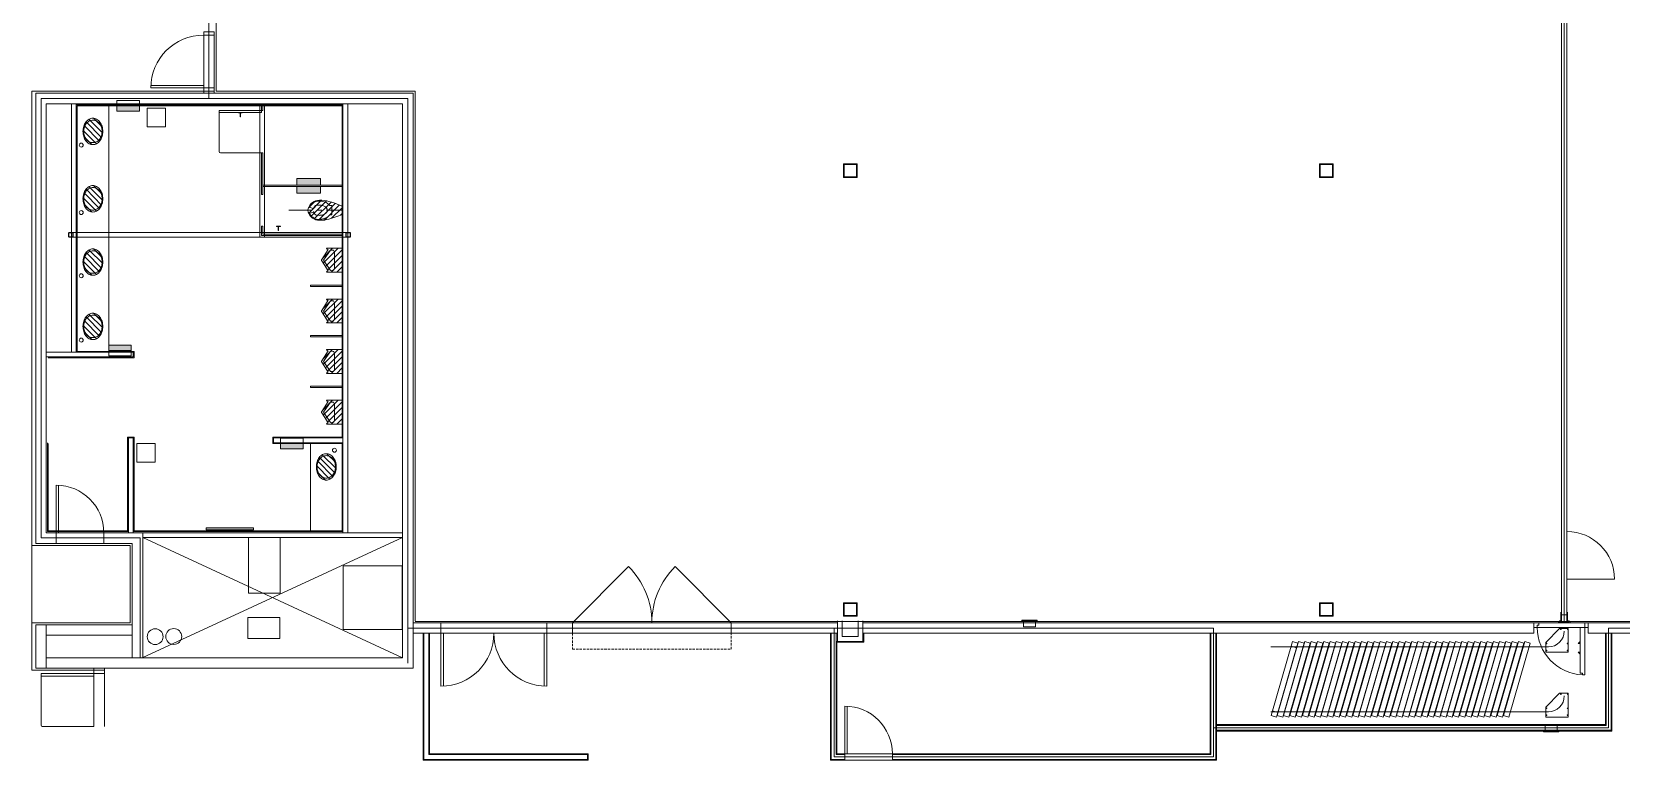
# Model space of a CAD drawing. Header units: inches. Extents: x -413 to 2782, y 7273 to 9795.
# Drawn here: x -413 to 789, y 7273 to 7824 of the extents above; entities that cross this region are included whole.
import ezdxf

# ---------------------------------------------------------------- set-up
doc = ezdxf.new("R2010")
doc.units = ezdxf.units.IN
doc.header["$LTSCALE"] = 16.5
doc.header["$MEASUREMENT"] = 0
for name, pattern in [('Dash Style-1', [0.161743, 0.107727, -0.054016]), ('Dash Style-2', [0.646667, 0.431213, -0.215454]), ('Dash Style-6', [1.724243, 1.077881, -0.215454, 0.215454, -0.215454])]:
    doc.linetypes.add(name, pattern=pattern)
doc.layers.get('0').update_dxf_attribs({"lineweight": 15})
for name, color, linetype, lineweight in [('A-0', 7, 'Continuous', 15), ('A-CONC-OPNG', 3, 'Continuous', 15), ('A-DOOR', 2, 'Continuous', 15), ('A-EQPM', 5, 'Continuous', 15), ('A-FLOR-HRAL', 5, 'Continuous', 15), ('A-FLOR-OPNG', 251, 'Continuous', 15), ('A-FLOR-OVHD', 5, 'Continuous', 15), ('A-FLOR-SPCL', 5, 'Continuous', 15), ('A-FLOR-TPTN', 8, 'Continuous', 15), ('A-PLMB', 5, 'Continuous', 15), ('A-PLMB-STL', 5, 'Continuous', 15), ('A-PLMB-STRL', 5, 'Continuous', 15), ('A-PLMB-TLTS', 5, 'Continuous', 15), ('A-PRTN-CTR', 2, 'Continuous', 15), ('A-PRTN-MOVE', 4, 'Continuous', 15), ('A-PRTN-STK', 6, 'Continuous', 15), ('A-WALL-FI1H', 25, 'Continuous', 15), ('A-WALL-FNSH', 251, 'Continuous', 15), ('A-WALL-FULL', 7, 'Continuous', 15), ('A-WALL-FULL-ACC', 6, 'Continuous', 15), ('A-WALL-HEAD', 14, 'Continuous', 15), ('A-WALL-JAMB', 2, 'Continuous', 15), ('A-WALL-MOVE', 2, 'Continuous', 15), ('FSPEQPA', 251, 'Continuous', 15), ('None', 7, 'Continuous', 5), ('P-EQPM', 7, 'Continuous', 15), ('P-SANR-FIXT', 7, 'Continuous', 15), ('P-SANR-PATT', 5, 'Continuous', 15)]:
    doc.layers.add(name, color=color, linetype=linetype, lineweight=lineweight)

# ---------------------------------------------------------------- blocks, each defined once
blk = doc.blocks.new('Group-19-1')
at = {"color": 7, "linetype": 'Continuous', "lineweight": 15}
blk.add_lwpolyline([(-1608.8808, -1217.7159), (-1647.8808, -1217.7159, -0.414213562), (-1648.8808, -1216.7159), (-1648.8808, -1177.7159), (-1608.8808, -1177.7159), (-1608.8808, -1179.6599), (-1648.8808, -1179.6599)], format="xyb", dxfattribs=at)
blk = doc.blocks.new('Group-31-1')
at = {"color": 7, "linetype": 'Continuous', "lineweight": 15}
blk.add_line((-1443.1, -828.6), (-1445.3, -829.3), dxfattribs=at)
blk.add_lwpolyline([(-1421.1, -824.8), (-1421.1, -829.7), (-1421.7, -830.7), (-1424.3, -831.7), (-1426, -832.3), (-1427.3, -832.8), (-1429, -833.3), (-1431.1, -833.9), (-1432.6, -834.2), (-1434.6, -834.6), (-1436.6, -834.7), (-1438.3, -834.7), (-1439.7, -834.7), (-1441.1, -834.4), (-1442.4, -833.8), (-1443.6, -833.1), (-1444.6, -832.2), (-1445.5, -831.1), (-1446.2, -829.9), (-1446.8, -828.6), (-1447, -827.2), (-1446.8, -825.8), (-1446.2, -824.5), (-1445.5, -823.3), (-1444.6, -822.2), (-1443.6, -821.3), (-1442.4, -820.6), (-1441.1, -820.1), (-1439.7, -819.8), (-1438.3, -819.7), (-1436.6, -819.7), (-1434.6, -819.8), (-1432.6, -820.2), (-1431.1, -820.6), (-1429, -821.2), (-1427.3, -821.7), (-1426, -822.1), (-1424.3, -822.8), (-1421.7, -823.8)], close=True, dxfattribs=at)
blk.add_lwpolyline([(-1443.1, -825.9), (-1445.3, -825.1)], dxfattribs=at)
for points in [[(-1438.4, -820.3, -0.074944), (-1434.8, -820.9), (-1434.8, -820.9, -0.085417), (-1431.9, -822.3), (-1431.9, -822.3), (-1431.9, -822.3, -0.066352), (-1430.5, -823.7), (-1430.5, -823.7), (-1428.9, -823.7), (-1428.9, -830.7), (-1430.5, -830.7), (-1430.5, -830.7, -0.066149), (-1431.9, -832.1), (-1431.9, -832.1), (-1431.9, -832.1, -0.085385), (-1434.8, -833.6), (-1434.8, -833.6), (-1434.8, -833.6, -0.074902), (-1438.4, -834.1), (-1438.4, -834.1)], [(-1432.9, -828.9, 0.33052), (-1432.9, -825.6)]]:
    blk.add_lwpolyline(points, format="xyb", dxfattribs=at)
for centre, radius, start, end in [((-1445.2, -824.7), 0.499, 134.3508, 251.7792), ((-1445.2, -829.8), 0.5, 108.1813, 225.7293), ((-1438.7, -828.2), 7.84, 88.0565, 150.4019), ((-1442.9, -825.4), 0.5, 251.8187, 305.4671), ((-1442.9, -829), 0.5, 54.4357, 108.1779), ((-1438.9, -826.9), 3.91, 126.2397, 163.781), ((-1438.9, -827.5), 3.91, 196.2332, 233.7693), ((-1438.4, -832.7), 9.38, 90, 107.1409), ((-1438.4, -832.7), 9.38, 72.8591, 90), ((-1437.6, -830), 6.56, 53.3258, 72.8578), ((-1436.3, -828.3), 4.43, 38.1361, 53.3323), ((-1436.3, -826.1), 4.43, 306.6757, 321.874), ((-1438.7, -826.3), 7.84, 209.5917, 271.9436), ((-1438.4, -821.7), 9.38, 252.8573, 270), ((-1438.4, -821.7), 9.38, 270, 287.1429), ((-1437.6, -824.4), 6.56, 287.1419, 306.6744)]:
    blk.add_arc(centre, radius, start, end, dxfattribs=at)
at = {"layer": 'P-SANR-PATT', "color": 7, "linetype": 'Continuous', "lineweight": 15}
for p, q in [((-1441.4, -820.2), (-1446.6, -825.4)), ((-1436.7, -819.7), (-1446.4, -829.5)), ((-1432.9, -820.1), (-1444.8, -832)), ((-1429.5, -821), (-1442.3, -833.8)), ((-1426.3, -822), (-1438.9, -834.7)), ((-1423.2, -823.2), (-1434.6, -834.6)), ((-1421.1, -825.4), (-1429.1, -833.3)), ((-1421.1, -829.6), (-1422.5, -831))]:
    blk.add_line(p, q, dxfattribs=at)
blk = doc.blocks.new('Group-32-1')
at = {"color": 7, "linetype": 'Continuous', "lineweight": 15}
blk.add_lwpolyline([(-1482.1308, -783.7109), (-1513.1308, -783.7109, -0.414213562), (-1514.1308, -782.7109), (-1514.1308, -751.7109), (-1482.1308, -751.7109), (-1482.1308, -753.2659), (-1514.1308, -753.2659)], format="xyb", dxfattribs=at)
blk = doc.blocks.new('SYM0043')
at = {"color": 7, "linetype": 'Continuous', "lineweight": 15}
for points in [[(-10, 0), (-10, 0, 0.126718), (-9.3, -2.8), (-9.3, -2.8, 0.106205), (-7.1, -5.3, 0.085793), (-3.9, -6.9), (-3.9, -6.9, 0.075405), (0, -7.5), (0, -7.5), (0, -7.5, 0.075405), (3.9, -6.9), (3.9, -6.9, 0.085817), (7.1, -5.3, 0.10621), (9.3, -2.8), (9.3, -2.8, 0.126718), (10, 0), (10, 0), (10, 0, 0.126718), (9.3, 2.8), (9.3, 2.8, 0.106205), (7.1, 5.3, 0.085793), (3.9, 6.9), (3.9, 6.9, 0.075405), (0, 7.5), (0, 7.5), (0, 7.5, 0.075405), (-3.9, 6.9), (-3.9, 6.9, 0.085817), (-7.1, 5.3, 0.10621), (-9.3, 2.8), (-9.3, 2.8, 0.126718), (-10, 0), (-10, 0)], [(-8.5, 0), (-8.5, 0, 0.11701), (-7.9, -2.6), (-7.9, -2.6, 0.104417), (-6, -5), (-6, -5, 0.090268), (-3.3, -6.4), (-3.3, -6.4), (-3.3, -6.4, 0.082336), (0, -7), (0, -7), (0, -7, 0.082336), (3.3, -6.4), (3.3, -6.4), (3.3, -6.4, 0.090268), (6, -5), (6, -5, 0.10434), (7.9, -2.6), (7.9, -2.6, 0.11701), (8.5, 0), (8.5, 0), (8.5, 0, 0.11701), (7.9, 2.6), (7.9, 2.6, 0.104417), (6, 5), (6, 5, 0.090268), (3.3, 6.4), (3.3, 6.4), (3.3, 6.4, 0.082336), (0, 7), (0, 7), (0, 7, 0.082336), (-3.3, 6.4), (-3.3, 6.4), (-3.3, 6.4, 0.090268), (-6, 5), (-6, 5, 0.10434), (-7.9, 2.6), (-7.9, 2.6, 0.11701), (-8.5, 0), (-8.5, 0)]]:
    blk.add_lwpolyline(points, format="xyb", close=True, dxfattribs=at)
at = {"layer": 'P-SANR-PATT', "color": 5, "linetype": 'Continuous', "lineweight": 15}
for p, q in [((-9.9, 0.8), (-3.8, 6.9)), ((-9.3, -2.8), (1, 7.5)), ((-7.4, -5.1), (4.5, 6.7)), ((-4.7, -6.6), (7.2, 5.2)), ((-1.2, -7.4), (9.2, 3)), ((3.4, -7.1), (10, -0.5))]:
    blk.add_line(p, q, dxfattribs=at)
blk = doc.blocks.new('Group-59-1')
at = {"color": 7, "linetype": 'Continuous', "lineweight": 15}
blk.add_lwpolyline([(-1005.0198, -1238.3449, 0.414213562), (-1041.0198, -1202.3449), (-1041.0198, -1238.3449), (-1039.2708, -1238.3449), (-1039.2708, -1202.3449)], format="xyb", dxfattribs=at)
blk = doc.blocks.new('FLRBOX')
at = {"layer": 'A-EQPM', "color": 5, "linetype": 'Continuous', "lineweight": 15}
blk.add_line((-5.15, -5.15), (-5.15, 5.15), dxfattribs=at)
for points in [[(5.15, 5.15), (-5.15, 5.15), (-5.15, -5.15), (5.15, -5.15)], [(4.65, 4.65), (-4.65, 4.65), (-4.65, -4.65), (4.65, -4.65)]]:
    blk.add_lwpolyline(points, close=True, dxfattribs=at)
blk = doc.blocks.new('Group-60-1')
at = {"color": 7, "linetype": 'Continuous', "lineweight": 15}
blk.add_lwpolyline([(-1601.3818, -1071.2199, 0.414213562), (-1637.3818, -1035.2199), (-1637.3818, -1071.2199), (-1635.6318, -1071.2199), (-1635.6318, -1035.2199)], format="xyb", dxfattribs=at)
blk = doc.blocks.new('Group-70-1')
at = {"color": 7, "linetype": 'Continuous', "lineweight": 15}
blk.add_lwpolyline([(-1525.8588, -694.7169, 0.414213562), (-1565.8588, -734.7169), (-1525.8588, -734.7169), (-1525.8588, -732.7729), (-1565.8588, -732.7729)], format="xyb", dxfattribs=at)
blk = doc.blocks.new('SYM0037')
at = {"color": 7, "linetype": 'Continuous', "lineweight": 15}
for p, q in [((0, 9.03), (0, -9.03)), ((0, 9.03), (11.822, 9.03)), ((5.788, -5.657), (5.788, 5.657)), ((8.893, 7.693), (6.56, 7.591)), ((14.004, 0), (8.893, 7.693)), ((14.004, 0), (8.893, -7.693)), ((10.61, 8.1), (15.361, 0.495)), ((0, -9.03), (11.822, -9.03)), ((8.893, -7.693), (6.56, -7.591)), ((10.61, -8.1), (15.361, -0.495))]:
    blk.add_line(p, q, dxfattribs=at)
for centre, radius, start, end in [((7.846, 5.956), 2.079, 128.203655, 188.267267), ((10.712, 9.222), 1.127, 264.805571, 350.187349), ((14.947, 0), 0.645, 0, 50.094345), ((14.947, 0), 0.645, 309.907885, 0), ((7.846, -5.956), 2.08, 171.733526, 231.795423), ((10.712, -9.222), 1.126, 9.813518, 95.194889)]:
    blk.add_arc(centre, radius, start, end, dxfattribs=at)
at = {"layer": 'P-SANR-PATT', "color": 5, "linetype": 'Continuous', "lineweight": 15}
for p, q in [((0, 4.905), (4.125, 9.03)), ((0, 0.662), (8.368, 9.03)), ((0, -3.581), (11.022, 7.441)), ((0, -7.823), (12.653, 4.83)), ((3.036, -9.03), (14.285, 2.219)), ((7.279, -9.03), (14.608, -1.7)), ((11.522, -9.03), (11.755, -8.797))]:
    blk.add_line(p, q, dxfattribs=at)
blk = doc.blocks.new('TRASHCAN')
at = {"layer": 'A-FLOR-SPCL', "color": 5, "linetype": 'Continuous', "lineweight": 15}
blk.add_lwpolyline([(0, -14), (14, -14), (14, 0), (0, 0)], close=True, dxfattribs=at)
blk = doc.blocks.new('PAPTOWEL')
at = {"layer": 'A-FLOR-SPCL', "color": 5, "linetype": 'Continuous', "lineweight": 15}
blk.add_line((8.5, 0), (-8.5, 0), dxfattribs=at)
blk.add_lwpolyline([(-8.5, -4), (8.5, -4), (8.5, 4), (-8.5, 4)], close=True, dxfattribs=at)
at = {"layer": 'A-FLOR-SPCL', "color": 5, "linetype": 'Continuous', "lineweight": 5}
blk.add_solid([(8.5, 0), (8.5, -4), (-8.5, 0), (-8.5, -4)], dxfattribs=at)
blk = doc.blocks.new('TOILETPAPER')
at = {"layer": 'A-FLOR-SPCL', "color": 5, "linetype": 'Continuous', "lineweight": 15}
for p, q in [((-9, 0), (-9, -5)), ((9, 0), (-9, 0)), ((9, -5), (9, 0)), ((-9, -5), (9, -5))]:
    blk.add_line(p, q, dxfattribs=at)
at = {"layer": 'A-FLOR-SPCL', "color": 5, "linetype": 'Continuous', "lineweight": 5}
blk.add_solid([(9, 0), (9, -5), (-9, 0), (-9, -5)], dxfattribs=at)
blk = doc.blocks.new('HOOK')
at = {"layer": 'A-FLOR-SPCL', "color": 5, "linetype": 'Continuous', "lineweight": 15}
blk.add_lwpolyline([(1.5, 0), (-1.5, 0), (-1.5, -0.25), (-0.097, -0.25), (-0.097, -3.25), (0.153, -3.25), (0.153, -0.25), (1.25, -0.25), (1.5, -0.25), (1.5, 0)], dxfattribs=at)
blk = doc.blocks.new('MIRROR')
at = {"layer": 'A-FLOR-SPCL', "color": 5, "linetype": 'Continuous', "lineweight": 15}
blk.add_lwpolyline([(-18, -1.5), (18, -1.5), (18, 0), (-18, 0)], close=True, dxfattribs=at)
at = {"layer": 'A-FLOR-SPCL', "color": 5, "linetype": 'Continuous', "lineweight": 5}
blk.add_solid([(18, -1.5), (18, 0), (-18, -1.5), (-18, 0)], dxfattribs=at)
blk = doc.blocks.new('FXC')
at = {"layer": 'P-EQPM', "color": 7, "linetype": 'Continuous', "lineweight": 15}
for p, q in [((-5.75, 5), (-5.75, 4.5)), ((5.75, 5), (-5.75, 5)), ((5.75, 4.5), (-5.75, 4.5)), ((5.75, 5), (5.75, 4.5))]:
    blk.add_line(p, q, dxfattribs=at)
blk.add_lwpolyline([(-4.5, 4.5), (4.5, 4.5), (4.5, 0), (-4.5, 0)], close=True, dxfattribs=at)
blk = doc.blocks.new('FX')
at = {"layer": 'FSPEQPA', "color": 7, "rotation": -90}
blk.add_blockref('FXC', (-4.5, 0), dxfattribs=at)
blk = doc.blocks.new('11-90-DT')
at = {"color": 7, "linetype": 'Continuous', "lineweight": 15}
for p, q in [((-1.999, -8.5), (8.501, 2)), ((15.001, 2), (8.501, 2)), ((15.001, -16), (15.001, 2)), ((-1.999, -8.5), (-1.999, -16)), ((-1.999, -16), (15.001, -16))]:
    blk.add_line(p, q, dxfattribs=at)
for centre, radius in [((9.375, 1.375), 0.266), ((14.625, 1.375), 0.266), ((-1.499, -9.375), 0.265), ((14.501, -9.375), 0.265), ((-1.499, -14.625), 0.265), ((14.501, -14.625), 0.265)]:
    blk.add_circle(centre, radius, dxfattribs=at)
blk = doc.blocks.new('Group-76-1')
at = {"layer": 'A-FLOR-HRAL', "color": 7, "linetype": 'Continuous', "lineweight": 5}
for p, q in [((-498.8808, 985.1821), (-498.8808, -1138.3199)), ((-496.8808, 985.2821), (-496.8808, -1138.2199)), ((-494.8808, 985.1821), (-494.8808, -1138.3199))]:
    blk.add_line(p, q, dxfattribs=at)
blk = doc.blocks.new('Group-99-1')
at = {"color": 7, "linetype": 'Continuous', "lineweight": 15}
blk.add_lwpolyline([(-1344.4518, -1187.2199), (-1344.4518, -1147.2199), (-1346.3958, -1147.2199), (-1346.3958, -1187.2199, 0.414213562), (-1306.3958, -1147.2199, 0.414213562), (-1266.3958, -1187.2199), (-1266.3958, -1147.2199), (-1268.3398, -1147.2199), (-1268.3398, -1187.2199)], format="xyb", dxfattribs=at)
blk = doc.blocks.new('Group-102-1')
at = {"layer": 'A-CONC-OPNG', "color": 7, "linetype": 'Continuous', "lineweight": 15}
for points in [[(-1467.9778, -1116.8449), (-1467.9778, -1074.8449), (-1491.9778, -1074.8449), (-1491.9778, -1116.8449)], [(-1375.7798, -1144.2809), (-1375.7798, -1096.2799), (-1420.3438, -1096.2799), (-1420.3438, -1144.2809)], [(-1492.3658, -1151.2309), (-1468.3658, -1151.2309), (-1468.3658, -1135.2309), (-1492.3658, -1135.2309)]]:
    blk.add_lwpolyline(points, close=True, dxfattribs=at)
at = {"layer": 'A-DOOR', "color": 7, "linetype": 'Continuous', "lineweight": 15}
for p, q in [((-1246.8808, -1139.2199), (-1204.4538, -1096.7939)), ((-1126.8808, -1139.2199), (-1169.3068, -1096.7939)), ((-494.8808, -1106.2609), (-458.8808, -1106.2609))]:
    blk.add_line(p, q, dxfattribs=at)
at = {"layer": 'A-DOOR', "color": 7, "linetype": 'Dash Style-1', "lineweight": 5}
blk.add_lwpolyline([(-1246.8808, -1147.2159), (-1246.8808, -1159.2159), (-1126.8808, -1159.2159), (-1126.8808, -1147.2159)], dxfattribs=at)
at = {"layer": 'A-DOOR', "color": 7, "linetype": 'Continuous', "lineweight": 15}
for centre, radius, start, end in [((-494.8808, -1106.2609), 36, 0, 90), ((-1246.8808, -1139.2199), 60, 0, 44.9993248), ((-1126.8808, -1139.2199), 59.9994, 135, 180)]:
    blk.add_arc(centre, radius, start, end, dxfattribs=at)
at = {"layer": 'A-FLOR-OPNG', "color": 7, "linetype": 'Continuous', "lineweight": 15}
for p, q in [((-1375.5048, -1074.8449), (-1572.3618, -1165.7159)), ((-1571.8968, -1074.8449), (-1375.5058, -1165.7159))]:
    blk.add_line(p, q, dxfattribs=at)
at = {"layer": 'A-FLOR-OVHD', "color": 7, "linetype": 'Continuous', "lineweight": 15}
blk.add_line((-1655.8798, -1079.2199), (-1655.8808, -1139.2179), dxfattribs=at)
at = {"layer": 'A-FLOR-SPCL', "color": 7, "linetype": 'Dash Style-6', "lineweight": 15}
blk.add_line((-1461.5058, -827.2189), (-1420.5058, -827.2189), dxfattribs=at)
at = {"layer": 'A-FLOR-SPCL', "color": 7, "linetype": 'Continuous', "lineweight": 15}
for centre in [(-1618.4428, -777.9809), (-1618.4428, -828.9669), (-1618.4428, -876.8129), (-1618.4428, -925.4659), (-1426.9448, -1008.7489)]:
    blk.add_circle(centre, 1.5, dxfattribs=at)
at = {"layer": 'A-FLOR-TPTN', "color": 7, "linetype": 'Continuous', "lineweight": 15}
for p, q in [((-1482.1308, -815.2189), (-1482.1308, -783.7109)), ((-1481.1308, -783.7109), (-1481.1308, -815.2189)), ((-1481.1308, -815.2189), (-1482.1308, -815.2189)), ((-1421.1308, -808.2189), (-1481.1308, -808.2189)), ((-1421.1308, -809.2189), (-1481.1308, -809.2189)), ((-1482.1308, -846.2189), (-1482.1308, -839.2189)), ((-1481.1308, -839.2189), (-1482.1308, -839.2189)), ((-1481.1308, -845.2189), (-1481.1308, -839.2189)), ((-1421.1308, -846.2189), (-1482.1308, -846.2189)), ((-1421.1308, -845.2189), (-1481.1308, -845.2189))]:
    blk.add_line(p, q, dxfattribs=at)
for points in [[(-1482.1308, -751.7109), (-1482.1308, -748.2189)], [(-1482.1308, -751.7109), (-1482.1308, -748.2189)], [(-1482.1308, -751.7109), (-1481.1308, -751.7109)], [(-1482.1308, -751.7109), (-1481.1308, -751.7109)], [(-1481.1308, -751.7109), (-1481.1308, -748.2189)], [(-1481.1308, -751.7109), (-1481.1308, -748.2189)], [(-1482.1308, -783.7109), (-1481.1308, -783.7109)], [(-1421.1308, -883.8759), (-1445.1308, -883.8759), (-1445.1308, -884.8759), (-1421.1308, -884.8759)], [(-1421.1308, -922.0319), (-1445.1308, -922.0319), (-1445.1308, -923.0319), (-1421.1308, -923.0319)], [(-1421.1308, -960.1889), (-1445.1308, -960.1889), (-1445.1308, -961.1889), (-1421.1308, -961.1889)]]:
    blk.add_lwpolyline(points, dxfattribs=at)
at = {"layer": 'A-PLMB', "color": 7, "linetype": 'Continuous', "lineweight": 15}
for centre in [(-1562.5718, -1149.7759), (-1548.4898, -1149.6119)]:
    blk.add_circle(centre, 6, dxfattribs=at)
at = {"layer": 'A-PLMB-STL', "color": 7, "linetype": 'Continuous', "lineweight": 15}
for points in [[(-1627.5028, -847.5519, -0.414213562), (-1628.0028, -847.0519), (-1628.0028, -844.5519, -0.414213562), (-1627.5028, -844.0519), (-1625.0028, -844.0519, -0.414213562), (-1624.5028, -844.5519), (-1624.5028, -847.0519, -0.414213562), (-1625.0028, -847.5519)], [(-1627.5028, -847.3019, -0.414213562), (-1627.7528, -847.0519), (-1627.7528, -844.5519, -0.414213562), (-1627.5028, -844.3019), (-1625.0028, -844.3019, -0.414213562), (-1624.7528, -844.5519), (-1624.7528, -847.0519, -0.414213562), (-1625.0028, -847.3019)], [(-1417.8308, -847.5519, -0.414213562), (-1418.3308, -847.0519), (-1418.3308, -844.5519, -0.414213562), (-1417.8308, -844.0519), (-1415.3308, -844.0519, -0.414213562), (-1414.8308, -844.5519), (-1414.8308, -847.0519, -0.414213562), (-1415.3308, -847.5519)], [(-1417.8308, -847.3019, -0.414213562), (-1418.0808, -847.0519), (-1418.0808, -844.5519, -0.414213562), (-1417.8308, -844.3019), (-1415.3308, -844.3019, -0.414213562), (-1415.0808, -844.5519), (-1415.0808, -847.0519, -0.414213562), (-1415.3308, -847.3019)]]:
    blk.add_lwpolyline(points, format="xyb", close=True, dxfattribs=at)
at = {"layer": 'A-PLMB-STRL', "color": 7, "linetype": 'Continuous', "lineweight": 15}
for p, q in [((-1483.4048, -746.7019), (-1483.4048, -847.5519)), ((-1479.9048, -746.7019), (-1479.9048, -847.5519)), ((-1414.8808, -844.0519), (-1627.8818, -844.0519)), ((-1414.8808, -847.5519), (-1627.8818, -847.5519))]:
    blk.add_line(p, q, dxfattribs=at)
at = {"layer": 'A-PLMB-TLTS', "color": 7, "linetype": 'Continuous', "lineweight": 15}
for p, q in [((-1597.6318, -748.2189), (-1597.6318, -934.5949)), ((-1445.1308, -1003.7199), (-1445.1308, -1069.7199))]:
    blk.add_line(p, q, dxfattribs=at)
at = {"layer": 'A-PRTN-CTR', "color": 7, "linetype": 'Continuous', "lineweight": 15}
for p, q in [((-718.8958, -1157.5559), (-508.8798, -1157.5559)), ((-718.8958, -1206.5559), (-508.8798, -1206.5559))]:
    blk.add_line(p, q, dxfattribs=at)
for centre in [(-508.8798, -1145.5559), (-508.8798, -1194.5559)]:
    blk.add_arc(centre, 12, 270, 0, dxfattribs=at)
at = {"layer": 'A-PRTN-MOVE', "color": 7, "linetype": 'Continuous', "lineweight": 15}
for p, q in [((-519.8808, -1139.2199), (-478.8808, -1139.2199)), ((-516.1308, -1140.9699), (-517.3808, -1140.9699)), ((-517.3808, -1140.9699), (-517.3808, -1142.7199)), ((-516.1308, -1140.9699), (-516.1308, -1139.2199)), ((-499.3798, -1131.2199), (-499.3798, -1139.2199)), ((-498.8798, -1133.2199), (-494.8798, -1133.2199)), ((-494.3798, -1139.2199), (-494.3798, -1131.2199)), ((-481.3808, -1142.7199), (-481.3808, -1139.2199)), ((-519.8808, -1142.7199), (-478.8808, -1142.7199))]:
    blk.add_line(p, q, dxfattribs=at)
blk.add_lwpolyline([(-492.1838, -1139.2039), (-493.5018, -1137.7269), (-493.502, -1137.7267, 0.688188012), (-493.6568, -1137.7859), (-493.6568, -1139.1319, -0.405871992), (-493.6908, -1139.1669), (-493.6918, -1139.1669), (-500.0688, -1139.1669), (-500.0698, -1139.1669, -0.405871992), (-500.1038, -1139.1319), (-500.1038, -1137.7859), (-500.1038, -1137.7855, 0.68937332), (-500.2578, -1137.7269), (-501.5598, -1139.1839), (-501.5198, -1139.2199), (-500.2178, -1137.7629), (-500.2176, -1137.7626, -0.687962332), (-500.1568, -1137.7859), (-500.1568, -1139.1319, 0.414213562), (-500.0688, -1139.2199), (-493.6918, -1139.2199), (-493.6908, -1139.2199, 0.414213562), (-493.6028, -1139.1319), (-493.6028, -1137.7859, -0.687962332), (-493.542, -1137.7626), (-493.5418, -1137.7629), (-492.2238, -1139.2389)], format="xyb", close=True, dxfattribs=at)
at = {"layer": 'A-PRTN-STK', "color": 7, "linetype": 'Continuous', "lineweight": 15}
for p, q in [((-718.6458, -1209.3889), (-702.5278, -1153.5439)), ((-713.8958, -1209.3889), (-697.7778, -1153.5439)), ((-709.1458, -1209.3889), (-693.0278, -1153.5439)), ((-704.3958, -1209.3889), (-688.2778, -1153.5439)), ((-702.5278, -1153.5439), (-698.4448, -1154.7219)), ((-699.6458, -1209.3889), (-683.5278, -1153.5439)), ((-697.7778, -1153.5439), (-693.6948, -1154.7219)), ((-694.8958, -1209.3889), (-678.7778, -1153.5439)), ((-693.0278, -1153.5439), (-688.9448, -1154.7219)), ((-690.1458, -1209.3889), (-674.0278, -1153.5439)), ((-688.2778, -1153.5439), (-684.1948, -1154.7219)), ((-685.3958, -1209.3889), (-669.2778, -1153.5439)), ((-683.5278, -1153.5439), (-679.4448, -1154.7219)), ((-680.6458, -1209.3889), (-664.5278, -1153.5439)), ((-678.7778, -1153.5439), (-674.6948, -1154.7219)), ((-675.8958, -1209.3889), (-659.7778, -1153.5439)), ((-674.0278, -1153.5439), (-669.9448, -1154.7219)), ((-671.1458, -1209.3889), (-655.0278, -1153.5439)), ((-669.2778, -1153.5439), (-665.1948, -1154.7219)), ((-666.3958, -1209.3889), (-650.2778, -1153.5439)), ((-664.5278, -1153.5439), (-660.4448, -1154.7219)), ((-661.6458, -1209.3889), (-645.5278, -1153.5439)), ((-659.7778, -1153.5439), (-655.6948, -1154.7219)), ((-656.8958, -1209.3889), (-640.7778, -1153.5439)), ((-655.0278, -1153.5439), (-650.9448, -1154.7219)), ((-652.1458, -1209.3889), (-636.0278, -1153.5439)), ((-650.2778, -1153.5439), (-646.1948, -1154.7219)), ((-647.3958, -1209.3889), (-631.2778, -1153.5439)), ((-645.5278, -1153.5439), (-641.4448, -1154.7219)), ((-642.6458, -1209.3889), (-626.5278, -1153.5439)), ((-640.7778, -1153.5439), (-636.6948, -1154.7219)), ((-637.8958, -1209.3889), (-621.7778, -1153.5439)), ((-636.0278, -1153.5439), (-631.9448, -1154.7219)), ((-633.1458, -1209.3889), (-617.0278, -1153.5439)), ((-631.2778, -1153.5439), (-627.1948, -1154.7219)), ((-628.3958, -1209.3889), (-612.2778, -1153.5439)), ((-626.5278, -1153.5439), (-622.4448, -1154.7219)), ((-623.6458, -1209.3889), (-607.5278, -1153.5439)), ((-621.7778, -1153.5439), (-617.6948, -1154.7219)), ((-618.8958, -1209.3889), (-602.7778, -1153.5439)), ((-617.0278, -1153.5439), (-612.9448, -1154.7219)), ((-614.1458, -1209.3889), (-598.0278, -1153.5439)), ((-612.2778, -1153.5439), (-608.1948, -1154.7219)), ((-609.3958, -1209.3889), (-593.2778, -1153.5439)), ((-607.5278, -1153.5439), (-603.4448, -1154.7219)), ((-604.6458, -1209.3889), (-588.5278, -1153.5439)), ((-602.7778, -1153.5439), (-598.6948, -1154.7219)), ((-599.8958, -1209.3889), (-583.7778, -1153.5439)), ((-598.0278, -1153.5439), (-593.9448, -1154.7219)), ((-595.1458, -1209.3889), (-579.0278, -1153.5439)), ((-593.2778, -1153.5439), (-589.1948, -1154.7219)), ((-590.3958, -1209.3889), (-574.2778, -1153.5439)), ((-588.5278, -1153.5439), (-584.4448, -1154.7219)), ((-585.6458, -1209.3889), (-569.5278, -1153.5439)), ((-583.7778, -1153.5439), (-579.6948, -1154.7219)), ((-580.8958, -1209.3889), (-564.7778, -1153.5439)), ((-579.0278, -1153.5439), (-574.9448, -1154.7219)), ((-576.1458, -1209.3889), (-560.0278, -1153.5439)), ((-574.2778, -1153.5439), (-570.1948, -1154.7219)), ((-571.3958, -1209.3889), (-555.2778, -1153.5439)), ((-569.5278, -1153.5439), (-565.4448, -1154.7219)), ((-566.6458, -1209.3889), (-550.5278, -1153.5439)), ((-564.7778, -1153.5439), (-560.6948, -1154.7219)), ((-561.8958, -1209.3889), (-545.7778, -1153.5439)), ((-560.0278, -1153.5439), (-555.9448, -1154.7219)), ((-557.1458, -1209.3889), (-541.0278, -1153.5439)), ((-555.2778, -1153.5439), (-551.1948, -1154.7219)), ((-552.3958, -1209.3889), (-536.2778, -1153.5439)), ((-550.5278, -1153.5439), (-546.4448, -1154.7219)), ((-547.6458, -1209.3889), (-531.5278, -1153.5439)), ((-545.7778, -1153.5439), (-541.6948, -1154.7219)), ((-542.8958, -1209.3889), (-526.7778, -1153.5439)), ((-541.0278, -1153.5439), (-536.9448, -1154.7219)), ((-536.2778, -1153.5439), (-532.1948, -1154.7219)), ((-531.5278, -1153.5439), (-527.4448, -1154.7219)), ((-526.7778, -1153.5439), (-522.6948, -1154.7219)), ((-484.8808, -1177.4699), (-484.8808, -1142.7199)), ((-481.3808, -1142.7199), (-481.3808, -1178.7199)), ((-698.4448, -1154.7219), (-714.5628, -1210.5679)), ((-693.6948, -1154.7219), (-709.8128, -1210.5679)), ((-688.9448, -1154.7219), (-705.0628, -1210.5679)), ((-703.5158, -1156.9669), (-699.4328, -1158.1449)), ((-684.1948, -1154.7219), (-700.3128, -1210.5679)), ((-679.4448, -1154.7219), (-695.5628, -1210.5679)), ((-674.6948, -1154.7219), (-690.8128, -1210.5679)), ((-669.9448, -1154.7219), (-686.0628, -1210.5679)), ((-665.1948, -1154.7219), (-681.3128, -1210.5679)), ((-660.4448, -1154.7219), (-676.5628, -1210.5679)), ((-655.6948, -1154.7219), (-671.8128, -1210.5679)), ((-650.9448, -1154.7219), (-667.0628, -1210.5679)), ((-646.1948, -1154.7219), (-662.3128, -1210.5679)), ((-641.4448, -1154.7219), (-657.5628, -1210.5679)), ((-636.6948, -1154.7219), (-652.8128, -1210.5679)), ((-631.9448, -1154.7219), (-648.0628, -1210.5679)), ((-627.1948, -1154.7219), (-643.3128, -1210.5679)), ((-622.4448, -1154.7219), (-638.5628, -1210.5679)), ((-617.6948, -1154.7219), (-633.8128, -1210.5679)), ((-612.9448, -1154.7219), (-629.0628, -1210.5679)), ((-608.1948, -1154.7219), (-624.3128, -1210.5679)), ((-603.4448, -1154.7219), (-619.5628, -1210.5679)), ((-598.6948, -1154.7219), (-614.8128, -1210.5679)), ((-593.9448, -1154.7219), (-610.0628, -1210.5679)), ((-589.1948, -1154.7219), (-605.3128, -1210.5679)), ((-584.4448, -1154.7219), (-600.5628, -1210.5679)), ((-579.6948, -1154.7219), (-595.8128, -1210.5679)), ((-574.9448, -1154.7219), (-591.0628, -1210.5679)), ((-570.1948, -1154.7219), (-586.3128, -1210.5679)), ((-565.4448, -1154.7219), (-581.5628, -1210.5679)), ((-560.6948, -1154.7219), (-576.8128, -1210.5679)), ((-555.9448, -1154.7219), (-572.0628, -1210.5679)), ((-551.1948, -1154.7219), (-567.3128, -1210.5679)), ((-546.4448, -1154.7219), (-562.5628, -1210.5679)), ((-541.6948, -1154.7219), (-557.8128, -1210.5679)), ((-536.9448, -1154.7219), (-553.0628, -1210.5679)), ((-532.1948, -1154.7219), (-548.3128, -1210.5679)), ((-527.4448, -1154.7219), (-543.5628, -1210.5679)), ((-522.6948, -1154.7219), (-538.8128, -1210.5679)), ((-483.1308, -1177.4699), (-484.8808, -1177.4699)), ((-483.1308, -1178.7199), (-483.1308, -1177.4699)), ((-481.3808, -1178.7199), (-483.1308, -1178.7199)), ((-714.5628, -1210.5679), (-718.6458, -1209.3889)), ((-717.6578, -1205.9669), (-713.5748, -1207.1449)), ((-709.8128, -1210.5679), (-713.8958, -1209.3889)), ((-705.0628, -1210.5679), (-709.1458, -1209.3889)), ((-700.3128, -1210.5679), (-704.3958, -1209.3889)), ((-695.5628, -1210.5679), (-699.6458, -1209.3889)), ((-690.8128, -1210.5679), (-694.8958, -1209.3889)), ((-686.0628, -1210.5679), (-690.1458, -1209.3889)), ((-681.3128, -1210.5679), (-685.3958, -1209.3889)), ((-676.5628, -1210.5679), (-680.6458, -1209.3889)), ((-671.8128, -1210.5679), (-675.8958, -1209.3889)), ((-667.0628, -1210.5679), (-671.1458, -1209.3889)), ((-662.3128, -1210.5679), (-666.3958, -1209.3889)), ((-657.5628, -1210.5679), (-661.6458, -1209.3889)), ((-652.8128, -1210.5679), (-656.8958, -1209.3889)), ((-648.0628, -1210.5679), (-652.1458, -1209.3889)), ((-643.3128, -1210.5679), (-647.3958, -1209.3889)), ((-638.5628, -1210.5679), (-642.6458, -1209.3889)), ((-633.8128, -1210.5679), (-637.8958, -1209.3889)), ((-629.0628, -1210.5679), (-633.1458, -1209.3889)), ((-624.3128, -1210.5679), (-628.3958, -1209.3889)), ((-619.5628, -1210.5679), (-623.6458, -1209.3889)), ((-614.8128, -1210.5679), (-618.8958, -1209.3889)), ((-610.0628, -1210.5679), (-614.1458, -1209.3889)), ((-605.3128, -1210.5679), (-609.3958, -1209.3889)), ((-600.5628, -1210.5679), (-604.6458, -1209.3889)), ((-595.8128, -1210.5679), (-599.8958, -1209.3889)), ((-591.0628, -1210.5679), (-595.1458, -1209.3889)), ((-586.3128, -1210.5679), (-590.3958, -1209.3889)), ((-581.5628, -1210.5679), (-585.6458, -1209.3889)), ((-576.8128, -1210.5679), (-580.8958, -1209.3889)), ((-572.0628, -1210.5679), (-576.1458, -1209.3889)), ((-567.3128, -1210.5679), (-571.3958, -1209.3889)), ((-562.5628, -1210.5679), (-566.6458, -1209.3889)), ((-557.8128, -1210.5679), (-561.8958, -1209.3889)), ((-553.0628, -1210.5679), (-557.1458, -1209.3889)), ((-548.3128, -1210.5679), (-552.3958, -1209.3889)), ((-543.5628, -1210.5679), (-547.6458, -1209.3889)), ((-538.8128, -1210.5679), (-542.8958, -1209.3889))]:
    blk.add_line(p, q, dxfattribs=at)
blk.add_lwpolyline([(-484.8968, -1153.5229), (-486.3728, -1154.8419, 0.690429183), (-486.3144, -1154.9959), (-486.3138, -1154.9959), (-484.9688, -1154.9959, -0.414213562), (-484.9338, -1155.0309), (-484.9338, -1161.4079, -0.414213562), (-484.9688, -1161.4429), (-486.3138, -1161.4429, 0.689350511), (-486.3728, -1161.5979), (-484.9158, -1162.8989), (-484.8808, -1162.8589), (-486.3378, -1161.5579, -0.687962332), (-486.3144, -1161.4969), (-486.3138, -1161.4969), (-484.9688, -1161.4969, 0.414213562), (-484.8808, -1161.4089), (-484.8808, -1161.4079), (-484.8808, -1155.0309, 0.414213562), (-484.9688, -1154.9429), (-486.3138, -1154.9429), (-486.3144, -1154.9429, -0.687962332), (-486.3378, -1154.8819), (-484.8608, -1153.5629)], format="xyb", close=True, dxfattribs=at)
blk.add_arc((-481.3808, -1142.7199), 36, 180, 267.2168744, dxfattribs=at)
at = {"layer": 'A-WALL-FI1H', "color": 7, "linetype": 'Continuous', "lineweight": 5}
for points in [[(-496.8808, -1137.7199), (-496.8808, 986.7821)], [(-1576.8808, -491.7169), (-1521.8588, -491.7169), (-1521.8588, -742.7189), (-1371.5048, -742.7189), (-1371.5048, -1169.7209)], [(-1573.9468, -1165.5739), (-1573.9468, -1075.0919), (-1648.7808, -1075.0919), (-1648.7798, -742.7189), (-1520.9708, -742.7189)], [(-1371.5048, -1143.2199), (-762.2418, -1143.2199), (-762.2418, -1218.7039), (-463.3178, -1218.7039), (-463.3178, -1143.2199), (-350.4428, -1143.2199), (-350.4428, -1218.7039), (-54.5668, -1218.7039), (-54.5668, -1143.2199), (183.4452, -1143.2199)], [(-1048.9978, -1143.2199), (-1048.9978, -1240.6629), (-762.1958, -1240.6629), (-762.1958, -1217.8649)]]:
    blk.add_lwpolyline(points, dxfattribs=at)
at = {"layer": 'A-WALL-FNSH', "color": 7, "linetype": 'Continuous', "lineweight": 15}
for p, q in [((-1516.3588, -737.2189), (-1516.3588, -497.2169)), ((-1655.8798, -1080.7199), (-1655.8798, -737.2189)), ((-1655.8798, -737.2189), (-1525.8588, -737.2189)), ((-1366.0038, -737.2189), (-1516.3588, -737.2189)), ((-1366.0058, -1137.7199), (-1366.0038, -737.2189)), ((-1622.2568, -747.5939), (-1420.5058, -747.5939)), ((-1621.6318, -748.2189), (-1621.6318, -933.9699)), ((-1621.6318, -748.2189), (-1421.1308, -748.2189)), ((-1421.1308, -748.2189), (-1421.1308, -998.8449)), ((-1578.5068, -933.9699), (-1621.6318, -933.9699)), ((-1578.5068, -933.9699), (-1578.5068, -938.8449)), ((-1578.5068, -938.8449), (-1643.3818, -938.8449)), ((-1644.0068, -1003.0949), (-1644.0068, -1070.3449)), ((-1643.3818, -1003.7199), (-1643.3818, -1069.7199)), ((-1578.5068, -998.8449), (-1583.3818, -998.8449)), ((-1583.3818, -998.8449), (-1583.3818, -1036.3739)), ((-1583.3818, -1003.7199), (-1583.3818, -1069.7199)), ((-1578.5068, -998.8449), (-1578.5068, -1069.7199)), ((-1473.6268, -998.8449), (-1421.1308, -998.8449)), ((-1473.6268, -998.8449), (-1473.6268, -1003.7199)), ((-1473.6268, -1003.7199), (-1421.1308, -1003.7199)), ((-1421.1308, -1003.7199), (-1421.1308, -1069.7199)), ((-1643.3818, -1069.7199), (-1582.7568, -1069.7199)), ((-1579.1318, -1069.7199), (-1420.5058, -1069.7199)), ((-1655.8798, -1080.7199), (-1581.3858, -1080.7199)), ((-1582.7568, -1070.3449), (-1644.0068, -1070.3449)), ((-1581.3858, -1080.7199), (-1581.3858, -1139.2179)), ((-1420.5058, -1070.3449), (-1579.1318, -1070.3449)), ((-1655.8808, -1139.2179), (-1655.8808, -1175.2179)), ((-1581.3858, -1139.2179), (-1655.8808, -1139.2179)), ((-1366.0058, -1138.2199), (1452.3692, -1138.2199)), ((-1359.8948, -1243.2199), (-1359.8948, -1147.2199)), ((-1355.0198, -1238.3449), (-1355.0198, -1147.2199)), ((-1051.8948, -1243.2199), (-1051.8948, -1147.2199)), ((-1026.6308, -1153.9689), (-1026.6308, -1147.2199)), ((-764.6788, -1147.2199), (-764.6788, -1238.3449)), ((-759.8038, -1147.2199), (-759.8038, -1243.2199)), ((-465.7558, -1147.2199), (-465.7558, -1216.2659)), ((-460.8808, -1147.2199), (-460.8808, -1221.1409)), ((-1026.6308, -1153.9689), (-1047.6448, -1153.9689)), ((-1047.0198, -1238.3449), (-1047.0198, -1153.9689)), ((-1608.8808, -1175.2179), (-1655.8808, -1175.2179)), ((-465.7558, -1216.2659), (-759.8038, -1216.2669)), ((-460.8808, -1221.1409), (-759.8038, -1221.1419)), ((-1359.8948, -1243.2199), (-1235.0198, -1243.2199)), ((-1355.0198, -1238.3449), (-1235.0198, -1238.3449)), ((-1235.0198, -1243.2199), (-1235.0198, -1238.3449)), ((-1051.8948, -1243.2199), (-1041.0198, -1243.2199)), ((-1047.0198, -1238.3449), (-1041.0198, -1238.3449)), ((-1005.0198, -1238.3449), (-764.6788, -1238.3449)), ((-1005.0198, -1243.2199), (-759.8038, -1243.2199))]:
    blk.add_line(p, q, dxfattribs=at)
at = {"layer": 'A-WALL-FULL', "color": 7, "linetype": 'Continuous', "lineweight": 15}
for p, q in [((-1625.8818, -746.7189), (-1625.8818, -934.5949)), ((-1622.2568, -746.7189), (-1622.2568, -934.5949)), ((-1420.5058, -746.7189), (-1420.5058, -1071.2199)), ((-1416.8808, -746.7189), (-1416.8808, -1071.2199)), ((-1579.1318, -934.5949), (-1644.8818, -934.5949)), ((-1579.1318, -934.5949), (-1579.1318, -938.2199)), ((-1579.1318, -938.2199), (-1644.8818, -938.2199)), ((-1579.1318, -999.4699), (-1582.7568, -999.4699)), ((-1582.7568, -999.4699), (-1582.7568, -1071.2199)), ((-1579.1318, -999.4699), (-1579.1318, -1071.2199)), ((-1473.0018, -999.4699), (-1420.5058, -999.4699)), ((-1473.0018, -999.4699), (-1473.0018, -1003.0949)), ((-1473.0018, -1003.0949), (-1420.5058, -1003.0949)), ((-1571.8858, -1071.2199), (-1375.5048, -1071.2199)), ((-1571.8858, -1074.8449), (-1375.5048, -1074.8449)), ((-1046.5058, -1153.3439), (-1046.5058, -1137.7199)), ((-1042.8808, -1149.7189), (-1042.8808, -1137.7199)), ((-1030.8808, -1149.7189), (-1030.8808, -1137.7199)), ((-1027.2558, -1153.3439), (-1027.2558, -1137.7199)), ((-1359.2698, -1242.5949), (-1359.2698, -1147.2199)), ((-1355.6448, -1238.9699), (-1355.6448, -1147.2199)), ((-1051.2698, -1242.5949), (-1051.2698, -1147.2199)), ((-1047.6448, -1238.9699), (-1047.6448, -1147.2199)), ((-1027.2558, -1153.3439), (-1047.6448, -1153.3439)), ((-1030.8808, -1149.7189), (-1042.8808, -1149.7189)), ((-764.0538, -1147.2199), (-764.0538, -1238.9699)), ((-760.4288, -1147.2199), (-760.4288, -1242.5949)), ((-465.7558, -1150.2659), (-465.7558, -1216.2639)), ((-465.1308, -1147.2199), (-465.1308, -1216.8909)), ((-461.5058, -1147.2199), (-461.5058, -1220.5159)), ((-465.1308, -1216.8909), (-759.8038, -1216.8919)), ((-461.5058, -1220.5159), (-759.8038, -1220.5169)), ((-1359.2698, -1242.5949), (-1235.6448, -1242.5949)), ((-1355.6448, -1238.9699), (-1235.6448, -1238.9699)), ((-1235.6448, -1242.5949), (-1235.6448, -1238.9699)), ((-1051.2698, -1242.5949), (-1041.0198, -1242.5949)), ((-1047.6448, -1238.9699), (-1041.0198, -1238.9699)), ((-1041.0198, -1238.3449), (-1041.0198, -1243.2199)), ((-1005.0198, -1238.3449), (-1005.0198, -1243.2199)), ((-1005.0198, -1238.9699), (-764.0538, -1238.9699)), ((-1005.0198, -1242.5949), (-760.4288, -1242.5949))]:
    blk.add_line(p, q, dxfattribs=at)
at = {"layer": 'A-WALL-FULL-ACC', "color": 7, "linetype": 'Continuous', "lineweight": 15}
for p, q in [((-1652.8818, -738.7189), (-1652.8818, -1079.2199)), ((-1367.5038, -738.7189), (-1652.8818, -738.7189)), ((-1525.8588, -737.2169), (-1525.8588, -738.7189)), ((-1517.8588, -737.2169), (-1517.8588, -738.7189)), ((-1367.5058, -1173.7159), (-1367.5038, -738.7189)), ((-1375.5038, -746.7189), (-1644.8818, -746.7189)), ((-1644.8818, -746.7189), (-1644.8818, -1071.2199)), ((-1375.5058, -1165.7159), (-1375.5038, -746.7189)), ((-1652.8818, -1079.2199), (-1637.3818, -1079.2199)), ((-1644.8818, -1071.2199), (-1637.3818, -1071.2199)), ((-1637.3818, -1071.2199), (-1637.3818, -1079.2199)), ((-1601.3818, -1071.2199), (-1601.3818, -1079.2199)), ((-1601.3818, -1071.2199), (-1571.8858, -1071.2199)), ((-1601.3818, -1079.2199), (-1579.8858, -1079.2199)), ((-1579.8858, -1079.2199), (-1579.8858, -1165.7159)), ((-1571.8858, -1071.2199), (-1571.8858, -1165.7159)), ((-1652.8818, -1140.7199), (-1579.8858, -1140.7199)), ((-1652.8818, -1140.7199), (-1652.8818, -1173.7159)), ((-1644.8818, -1140.7199), (-1644.8818, -1173.7159)), ((-1367.5058, -1139.2199), (-1346.3958, -1139.2199)), ((-1346.3958, -1139.2199), (-1346.3958, -1147.2199)), ((-1266.3958, -1139.2199), (-1254.7198, -1139.2209)), ((-1266.3958, -1139.2199), (-1246.8808, -1139.2199)), ((-1266.3958, -1139.2199), (-1266.3958, -1147.2199)), ((-1246.8808, -1147.2199), (-1246.8808, -1139.2199)), ((-1126.8808, -1147.2199), (-1126.8808, -1139.2199)), ((-1126.8808, -1139.2199), (-1046.5058, -1139.2199)), ((-1046.5058, -1147.2199), (-1046.5058, -1139.2199)), ((-519.8808, -1139.2199), (-1027.2558, -1139.2199)), ((-519.8808, -1147.2199), (-519.8808, -1139.2199)), ((-446.8808, -1139.2199), (-478.8808, -1139.2199)), ((-478.8808, -1147.2199), (-478.8808, -1139.2199)), ((-1644.8818, -1148.7199), (-1579.8858, -1148.7199)), ((-1367.5058, -1147.2199), (-1346.3958, -1147.2199)), ((-1266.3958, -1147.2199), (-1246.8808, -1147.2199)), ((-1126.8808, -1147.2199), (-1046.5058, -1147.2199)), ((-519.8808, -1147.2199), (-1027.2558, -1147.2199)), ((-446.8808, -1147.2199), (-478.8808, -1147.2199)), ((-1644.8818, -1165.7159), (-1375.5058, -1165.7159)), ((-1652.8818, -1173.7159), (-1367.5058, -1173.7159)), ((-1608.8808, -1175.2179), (-1608.8808, -1173.7159)), ((-1600.8808, -1175.2179), (-1600.8808, -1173.7159))]:
    blk.add_line(p, q, dxfattribs=at)
at = {"layer": 'A-WALL-HEAD', "color": 7, "linetype": 'Continuous', "lineweight": 15}
for p, q in [((-1525.8588, -734.7169), (-1525.8588, -694.7169)), ((-1517.8588, -734.7169), (-1517.8588, -694.7169)), ((-1601.3818, -1071.2199), (-1637.3818, -1071.2199)), ((-1601.3818, -1079.2199), (-1637.3818, -1079.2199)), ((-1266.3958, -1139.2199), (-1346.3958, -1139.2199)), ((-1126.8808, -1139.2199), (-1246.8808, -1139.2199)), ((-1126.8808, -1139.2199), (-1246.8808, -1139.2199)), ((-1266.3958, -1147.2199), (-1346.3958, -1147.2199)), ((-1126.8808, -1147.2199), (-1246.8808, -1147.2199)), ((-1126.8808, -1147.2199), (-1246.8808, -1147.2199)), ((-1608.8808, -1177.7159), (-1608.8808, -1217.7159)), ((-1600.8808, -1217.7159), (-1600.8808, -1177.7159)), ((-1041.0198, -1238.3449), (-1005.0198, -1238.3449)), ((-1041.0198, -1243.2199), (-1005.0198, -1243.2199))]:
    blk.add_line(p, q, dxfattribs=at)
at = {"layer": 'A-WALL-JAMB', "color": 7, "linetype": 'Continuous', "lineweight": 15}
for points in [[(-1517.8588, -692.2169), (-1525.8588, -692.2169), (-1525.8588, -694.7169), (-1517.8588, -694.7169)], [(-1517.8588, -734.7169), (-1525.8588, -734.7169), (-1525.8588, -737.2169), (-1517.8588, -737.2169)], [(-1600.8808, -1175.2159), (-1608.8808, -1175.2159), (-1608.8808, -1177.7159), (-1600.8808, -1177.7159)]]:
    blk.add_lwpolyline(points, close=True, dxfattribs=at)
at = {"layer": 'A-WALL-MOVE', "color": 7, "linetype": 'Dash Style-2', "lineweight": 5}
blk.add_lwpolyline([(-496.8808, -1137.7199), (-496.8798, -1106.2609)], dxfattribs=at)
at = {"layer": 'A-0', "color": 7}
for p in [(-508.8798, -1145.5699), (-508.8798, -1194.5699)]:
    blk.add_blockref('11-90-DT', p, dxfattribs=at)
at = {"layer": 'A-DOOR', "color": 7}
for name in ['Group-70-1', 'Group-60-1', 'Group-99-1', 'Group-19-1', 'Group-59-1']:
    blk.add_blockref(name, (0, 0), dxfattribs=at)
at = {"layer": 'A-EQPM', "color": 7}
for p in [(-1036.8818, -797.2179), (-676.8808, -797.2179), (-1036.8818, -1129.2189), (-676.8808, -1129.2189)]:
    blk.add_blockref('FLRBOX', p, dxfattribs=at)
at = {"layer": 'A-FLOR-SPCL', "color": 7}
for name, p in [('PAPTOWEL', (-1583.0098, -748.2189)), ('TRASHCAN', (-1576.4748, -1003.7209)), ('PAPTOWEL', (-1459.1838, -1003.7199))]:
    blk.add_blockref(name, p, dxfattribs=at)
for name, p, rotation in [('TRASHCAN', (-1568.6498, -764.0419), 90), ('TOILETPAPER', (-1446.3958, -808.2189), 180), ('MIRROR', (-1506.0828, -1068.8449), 180)]:
    blk.add_blockref(name, p, dxfattribs=dict(at, rotation=rotation))
at = {"layer": 'A-FLOR-SPCL', "color": 7, "xscale": -1}
for name, p in [('HOOK', (-1498.1308, -753.2659)), ('TOILETPAPER', (-1446.3958, -809.2189)), ('HOOK', (-1469.2838, -839.2189))]:
    blk.add_blockref(name, p, dxfattribs=at)
at = {"layer": 'A-FLOR-SPCL', "color": 7, "xscale": -1, "rotation": 180}
blk.add_blockref('PAPTOWEL', (-1589.0698, -933.3039), dxfattribs=at)
at = {"layer": 'A-FLOR-TPTN', "color": 7}
blk.add_blockref('Group-32-1', (0, 0), dxfattribs=at)
at = {"layer": 'None', "color": 7}
blk.add_blockref('Group-76-1', (0, 0), dxfattribs=at)
at = {"layer": 'P-EQPM', "color": 7, "xscale": -1}
for p, rotation in [((-901.2978, -1137.7219), -90), ((-506.8438, -1221.1409), 90)]:
    blk.add_blockref('FX', p, dxfattribs=dict(at, rotation=rotation))
at = {"layer": 'P-SANR-FIXT', "color": 7}
for name, p, rotation in [('SYM0043', (-1609.6318, -767.5859), 90), ('SYM0043', (-1609.6318, -818.5729), 90), ('SYM0043', (-1609.6318, -866.4189), 90), ('SYM0037', (-1421.1308, -865.0469), 180), ('SYM0037', (-1421.1308, -903.4539), 180), ('SYM0043', (-1609.6318, -915.0709), 90), ('SYM0037', (-1421.1308, -941.6099), 180), ('SYM0037', (-1421.1308, -980.0169), 180), ('SYM0043', (-1433.1308, -1021.3449), 90)]:
    blk.add_blockref(name, p, dxfattribs=dict(at, rotation=rotation))
blk.add_blockref('Group-31-1', (0, 0), dxfattribs=at)

msp = doc.modelspace()

# ---------------------------------------------------------------- block references
at = {"layer": 'None', "color": 7}
msp.add_blockref('Group-102-1', (1243, 8516.7), dxfattribs=at)

doc.saveas('drawing.dxf')
